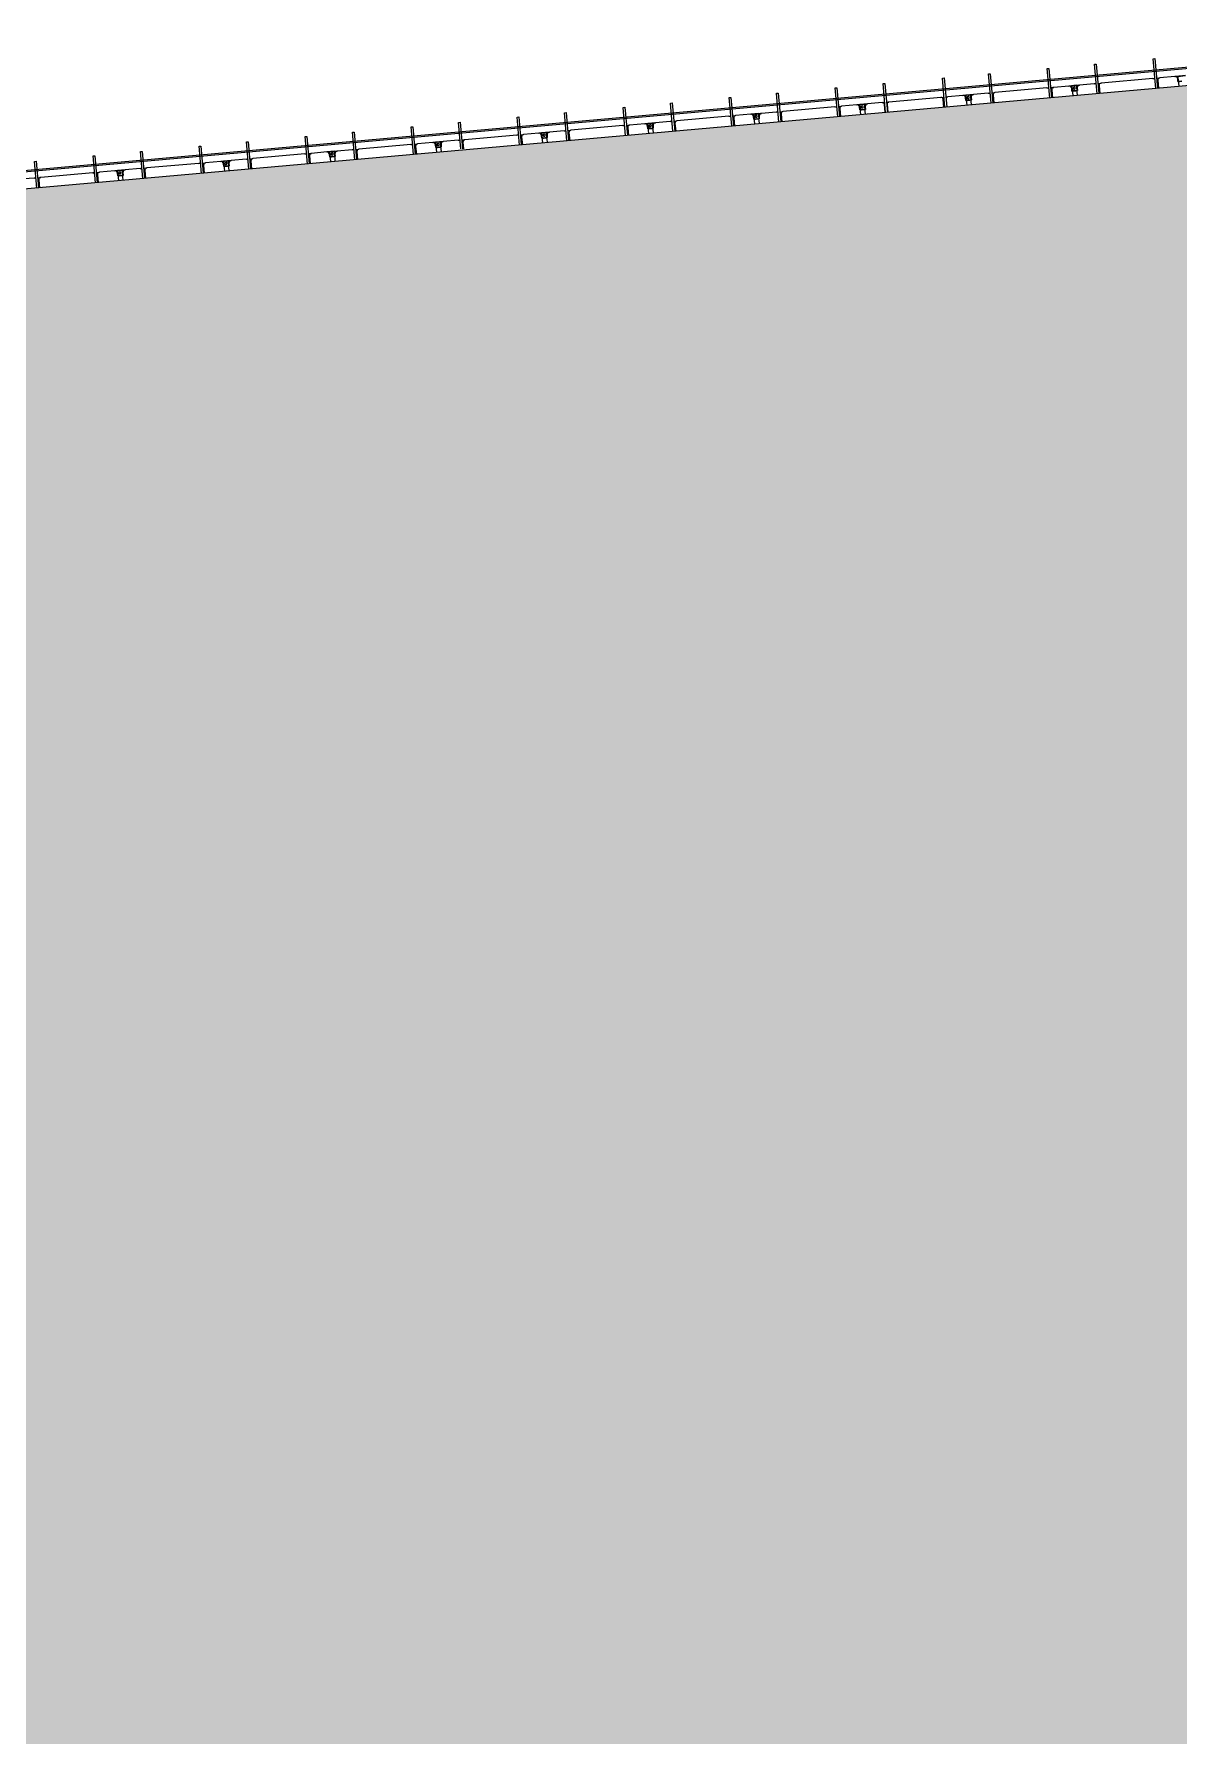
# Model space of a CAD drawing. Header units: millimetres. Extents: x -861324 to 439029, y -308065 to 694685.
# Drawn here: x -56563 to -29565, y 130036 to 170166 of the extents above; entities that cross this region are included whole.
import ezdxf

# ---------------------------------------------------------------- set-up
doc = ezdxf.new("R2010")
doc.units = ezdxf.units.MM
for name, color, linetype, lineweight in [('A-DETL-GENF', 92, 'Continuous', 9), ('A-DETL-THIN', 151, 'Continuous', 9), ('A-GENM', 13, 'Continuous', 9), ('S-BEAM', 12, 'Continuous', 9)]:
    doc.layers.add(name, color=color, linetype=linetype, lineweight=lineweight)

# ---------------------------------------------------------------- blocks, each defined once
blk = doc.blocks.new('Dai phao do pin - DẢI PHAO ĐỠ PIN-15820-BỐ TRÍ BÈ PIN HỒ BẢN MÒNG')
at = {"layer": 'A-GENM', "color": 7}
for p, q in [((34360, 242), (34010, 242)), ((34360, 242), (34405, 242)), ((34445, 242), (34520, 242)), ((34470, 192), (34470, 0)), ((35750, 242), (34520, 242)), ((35750, 242), (35795, 242)), ((35835, 242), (35910, 242)), ((35860, 192), (35860, 0)), ((36270, 242), (35910, 242)), ((36330, 118), (36330, 182)), ((36422, 118), (36330, 118)), ((36338, 88), (36338, 0)), ((36460, 118), (36368, 118)), ((36452, 0), (36452, 88)), ((36460, 182), (36460, 118)), ((36870, 242), (36520, 242)), ((36870, 242), (36915, 242)), ((36955, 242), (37030, 242)), ((36980, 192), (36980, 0)), ((38260, 242), (37030, 242)), ((38260, 242), (38305, 242)), ((38345, 242), (38420, 242)), ((38370, 192), (38370, 0)), ((38780, 242), (38420, 242)), ((38840, 118), (38840, 182)), ((38932, 118), (38840, 118)), ((38848, 88), (38848, 0)), ((38970, 118), (38878, 118)), ((38962, 0), (38962, 88)), ((38970, 182), (38970, 118)), ((39380, 242), (39030, 242)), ((39380, 242), (39425, 242)), ((39465, 242), (39540, 242)), ((39490, 192), (39490, 0)), ((40770, 242), (39540, 242)), ((40770, 242), (40815, 242)), ((40855, 242), (40930, 242)), ((40880, 192), (40880, 0)), ((41290, 242), (40930, 242)), ((41350, 118), (41350, 182)), ((41442, 118), (41350, 118)), ((41358, 88), (41358, 0)), ((41480, 118), (41388, 118)), ((41472, 0), (41472, 88)), ((41480, 182), (41480, 118)), ((41890, 242), (41540, 242)), ((41890, 242), (41935, 242)), ((41975, 242), (42050, 242)), ((42000, 192), (42000, 0)), ((43280, 242), (42050, 242)), ((43280, 242), (43325, 242)), ((43365, 242), (43440, 242)), ((43390, 192), (43390, 0)), ((43800, 242), (43440, 242)), ((43860, 118), (43860, 182)), ((43952, 118), (43860, 118)), ((43868, 88), (43868, 0)), ((43990, 118), (43898, 118)), ((43982, 0), (43982, 88)), ((43990, 182), (43990, 118)), ((44400, 242), (44050, 242)), ((44400, 242), (44445, 242)), ((44485, 242), (44560, 242)), ((44510, 192), (44510, 27)), ((45790, 242), (44560, 242)), ((45790, 242), (45835, 242)), ((45875, 242), (45950, 242)), ((45900, 192), (45900, 0)), ((46310, 242), (45950, 242)), ((46370, 118), (46370, 182)), ((46462, 118), (46370, 118)), ((46378, 88), (46378, 0)), ((46500, 118), (46408, 118)), ((46492, 0), (46492, 88)), ((46500, 182), (46500, 118)), ((46910, 242), (46560, 242)), ((46910, 242), (46955, 242)), ((46995, 242), (47070, 242)), ((47020, 192), (47020, 0)), ((48300, 242), (47070, 242)), ((48300, 242), (48345, 242)), ((48385, 242), (48460, 242)), ((48410, 192), (48410, 0)), ((48820, 242), (48460, 242)), ((48880, 118), (48880, 182)), ((48972, 118), (48880, 118)), ((48888, 88), (48888, 0)), ((49010, 118), (48918, 118)), ((49002, 0), (49002, 88)), ((49010, 182), (49010, 118)), ((49420, 242), (49070, 242)), ((49420, 242), (49465, 242)), ((49505, 242), (49580, 242)), ((49530, 192), (49530, 0)), ((50810, 242), (49580, 242)), ((50810, 242), (50855, 242)), ((50895, 242), (50970, 242)), ((50920, 192), (50920, 0)), ((51330, 242), (50970, 242)), ((51390, 118), (51390, 182)), ((51482, 118), (51390, 118)), ((51398, 88), (51398, 0)), ((51520, 118), (51428, 118)), ((51512, 0), (51512, 88)), ((51520, 182), (51520, 118)), ((51930, 242), (51580, 242)), ((51930, 242), (51975, 242)), ((52015, 242), (52090, 242)), ((52040, 192), (52040, 0)), ((53320, 242), (52090, 242)), ((53320, 242), (53365, 242)), ((53405, 242), (53480, 242)), ((53430, 192), (53430, 0)), ((53840, 242), (53480, 242)), ((53900, 118), (53900, 182)), ((53992, 118), (53900, 118)), ((53908, 88), (53908, 0)), ((54030, 118), (53938, 118)), ((54022, 0), (54022, 88)), ((54030, 182), (54030, 118)), ((54440, 242), (54090, 242)), ((54440, 242), (54499, 242)), ((54490, 0), (54490, 192)), ((54539, 242), (54600, 242)), ((54550, 192), (54550, 0)), ((55830, 242), (54600, 242)), ((55830, 242), (55904, 242)), ((55880, 0), (55880, 192)), ((55944, 242), (55990, 242)), ((56350, 242), (55990, 242)), ((56410, 118), (56410, 182)), ((56502, 118), (56410, 118)), ((56418, 88), (56418, 0)), ((56540, 118), (56448, 118)), ((56532, 0), (56532, 88)), ((56540, 182), (56540, 118)), ((56950, 242), (56600, 242)), ((56950, 242), (56995, 242)), ((57035, 242), (57110, 242)), ((57060, 192), (57060, 0)), ((58340, 242), (57110, 242)), ((58340, 242), (58385, 242)), ((58425, 242), (58500, 242)), ((58450, 192), (58450, 0)), ((58860, 242), (58500, 242)), ((58920, 118), (58920, 182)), ((59012, 118), (58920, 118)), ((58928, 88), (58928, 0)), ((59050, 118), (58958, 118)), ((59042, 0), (59042, 88)), ((59050, 182), (59050, 118)), ((59460, 242), (59110, 242)), ((59460, 242), (59505, 242)), ((59545, 242), (59620, 242)), ((59570, 192), (59570, 0)), ((60850, 242), (59620, 242)), ((60850, 242), (60895, 242)), ((60935, 242), (61010, 242)), ((60960, 192), (60960, 0)), ((61370, 242), (61010, 242)), ((61430, 118), (61430, 182)), ((61522, 118), (61430, 118)), ((61438, 88), (61438, 0))]:
    blk.add_line(p, q, dxfattribs=at)
at = {"layer": 'A-GENM', "color": 9}
for p, q in [((34360, 242), (34405, 242)), ((34445, 242), (34520, 242)), ((35750, 242), (35795, 242)), ((35835, 242), (35910, 242)), ((36270, 242), (36452, 242)), ((36452, 242), (36270, 242)), ((36330, 182), (36330, 118)), ((36330, 118), (36330, 182)), ((36330, 182), (36330, 118)), ((36330, 118), (36422, 118)), ((36422, 118), (36330, 118)), ((36330, 118), (36422, 118)), ((36338, 242), (36520, 242)), ((36338, 116), (36338, 242)), ((36338, 242), (36338, 116)), ((36520, 242), (36338, 242)), ((36368, 118), (36460, 118)), ((36460, 118), (36368, 118)), ((36368, 118), (36460, 118)), ((36452, 242), (36452, 116)), ((36452, 116), (36452, 242)), ((36460, 118), (36460, 182)), ((36460, 182), (36460, 118)), ((36460, 118), (36460, 182)), ((36870, 242), (36915, 242)), ((36955, 242), (37030, 242)), ((38260, 242), (38305, 242)), ((38345, 242), (38420, 242)), ((38780, 242), (38962, 242)), ((38962, 242), (38780, 242)), ((38840, 182), (38840, 118)), ((38840, 118), (38840, 182)), ((38840, 182), (38840, 118)), ((38840, 118), (38932, 118)), ((38932, 118), (38840, 118)), ((38840, 118), (38932, 118)), ((38848, 242), (39030, 242)), ((38848, 116), (38848, 242)), ((38848, 242), (38848, 116)), ((39030, 242), (38848, 242)), ((38878, 118), (38970, 118)), ((38970, 118), (38878, 118)), ((38878, 118), (38970, 118)), ((38962, 242), (38962, 116)), ((38962, 116), (38962, 242)), ((38970, 118), (38970, 182)), ((38970, 182), (38970, 118)), ((38970, 118), (38970, 182)), ((39380, 242), (39425, 242)), ((39465, 242), (39540, 242)), ((40770, 242), (40815, 242)), ((40855, 242), (40930, 242)), ((41290, 242), (41472, 242)), ((41472, 242), (41290, 242)), ((41350, 182), (41350, 118)), ((41350, 118), (41350, 182)), ((41350, 182), (41350, 118)), ((41350, 118), (41442, 118)), ((41442, 118), (41350, 118)), ((41350, 118), (41442, 118)), ((41358, 242), (41540, 242)), ((41358, 116), (41358, 242)), ((41358, 242), (41358, 116)), ((41540, 242), (41358, 242)), ((41388, 118), (41480, 118)), ((41480, 118), (41388, 118)), ((41388, 118), (41480, 118)), ((41472, 242), (41472, 116)), ((41472, 116), (41472, 242)), ((41480, 118), (41480, 182)), ((41480, 182), (41480, 118)), ((41480, 118), (41480, 182)), ((41890, 242), (41935, 242)), ((41975, 242), (42050, 242)), ((43280, 242), (43325, 242)), ((43365, 242), (43440, 242)), ((43800, 242), (43982, 242)), ((43982, 242), (43800, 242)), ((43860, 182), (43860, 118)), ((43860, 118), (43860, 182)), ((43860, 182), (43860, 118)), ((43860, 118), (43952, 118)), ((43952, 118), (43860, 118)), ((43860, 118), (43952, 118)), ((43868, 242), (44050, 242)), ((43868, 116), (43868, 242)), ((43868, 242), (43868, 116)), ((44050, 242), (43868, 242)), ((43898, 118), (43990, 118)), ((43990, 118), (43898, 118)), ((43898, 118), (43990, 118)), ((43982, 242), (43982, 116)), ((43982, 116), (43982, 242)), ((43990, 118), (43990, 182)), ((43990, 182), (43990, 118)), ((43990, 118), (43990, 182)), ((44400, 242), (44445, 242)), ((44485, 242), (44560, 242)), ((45790, 242), (45835, 242)), ((45875, 242), (45950, 242)), ((46310, 242), (46492, 242)), ((46492, 242), (46310, 242)), ((46370, 182), (46370, 118)), ((46370, 118), (46370, 182)), ((46370, 182), (46370, 118)), ((46370, 118), (46462, 118)), ((46462, 118), (46370, 118)), ((46370, 118), (46462, 118)), ((46378, 242), (46560, 242)), ((46378, 116), (46378, 242)), ((46378, 242), (46378, 116)), ((46560, 242), (46378, 242)), ((46408, 118), (46500, 118)), ((46500, 118), (46408, 118)), ((46408, 118), (46500, 118)), ((46492, 242), (46492, 116)), ((46492, 116), (46492, 242)), ((46500, 118), (46500, 182)), ((46500, 182), (46500, 118)), ((46500, 118), (46500, 182)), ((46910, 242), (46955, 242)), ((46995, 242), (47070, 242)), ((48300, 242), (48345, 242)), ((48385, 242), (48460, 242)), ((48820, 242), (49002, 242)), ((49002, 242), (48820, 242)), ((48880, 182), (48880, 118)), ((48880, 118), (48880, 182)), ((48880, 182), (48880, 118)), ((48880, 118), (48972, 118)), ((48972, 118), (48880, 118)), ((48880, 118), (48972, 118)), ((48888, 242), (49070, 242)), ((48888, 116), (48888, 242)), ((48888, 242), (48888, 116)), ((49070, 242), (48888, 242)), ((48918, 118), (49010, 118)), ((49010, 118), (48918, 118)), ((48918, 118), (49010, 118)), ((49002, 242), (49002, 116)), ((49002, 116), (49002, 242)), ((49010, 118), (49010, 182)), ((49010, 182), (49010, 118)), ((49010, 118), (49010, 182)), ((49420, 242), (49465, 242)), ((49505, 242), (49580, 242)), ((50810, 242), (50855, 242)), ((50895, 242), (50970, 242)), ((51330, 242), (51512, 242)), ((51512, 242), (51330, 242)), ((51390, 182), (51390, 118)), ((51390, 118), (51390, 182)), ((51390, 182), (51390, 118)), ((51390, 118), (51482, 118)), ((51482, 118), (51390, 118)), ((51390, 118), (51482, 118)), ((51398, 242), (51580, 242)), ((51398, 116), (51398, 242)), ((51398, 242), (51398, 116)), ((51580, 242), (51398, 242)), ((51428, 118), (51520, 118)), ((51520, 118), (51428, 118)), ((51428, 118), (51520, 118)), ((51512, 242), (51512, 116)), ((51512, 116), (51512, 242)), ((51520, 118), (51520, 182)), ((51520, 182), (51520, 118)), ((51520, 118), (51520, 182)), ((51930, 242), (51975, 242)), ((52015, 242), (52090, 242)), ((53320, 242), (53365, 242)), ((53405, 242), (53480, 242)), ((53840, 242), (54022, 242)), ((54022, 242), (53840, 242)), ((53900, 182), (53900, 118)), ((53900, 118), (53900, 182)), ((53900, 182), (53900, 118)), ((53900, 118), (53992, 118)), ((53992, 118), (53900, 118)), ((53900, 118), (53992, 118)), ((53908, 242), (54090, 242)), ((53908, 116), (53908, 242)), ((53908, 242), (53908, 116)), ((54090, 242), (53908, 242)), ((53938, 118), (54030, 118)), ((54030, 118), (53938, 118)), ((53938, 118), (54030, 118)), ((54022, 242), (54022, 116)), ((54022, 116), (54022, 242)), ((54030, 118), (54030, 182)), ((54030, 182), (54030, 118)), ((54030, 118), (54030, 182)), ((54440, 242), (54499, 242)), ((54539, 242), (54600, 242)), ((55830, 242), (55904, 242)), ((55944, 242), (55990, 242)), ((56350, 242), (56532, 242)), ((56532, 242), (56350, 242)), ((56410, 182), (56410, 118)), ((56410, 118), (56410, 182)), ((56410, 182), (56410, 118)), ((56410, 118), (56502, 118)), ((56502, 118), (56410, 118)), ((56410, 118), (56502, 118)), ((56418, 242), (56600, 242)), ((56418, 116), (56418, 242)), ((56418, 242), (56418, 116)), ((56600, 242), (56418, 242)), ((56448, 118), (56540, 118)), ((56540, 118), (56448, 118)), ((56448, 118), (56540, 118)), ((56532, 242), (56532, 116)), ((56532, 116), (56532, 242)), ((56540, 118), (56540, 182)), ((56540, 182), (56540, 118)), ((56540, 118), (56540, 182)), ((56950, 242), (56995, 242)), ((57035, 242), (57110, 242)), ((58340, 242), (58385, 242)), ((58425, 242), (58500, 242)), ((58860, 242), (59042, 242)), ((59042, 242), (58860, 242)), ((58920, 182), (58920, 118)), ((58920, 118), (58920, 182)), ((58920, 182), (58920, 118)), ((58920, 118), (59012, 118)), ((59012, 118), (58920, 118)), ((58920, 118), (59012, 118)), ((58928, 242), (59110, 242)), ((58928, 116), (58928, 242)), ((58928, 242), (58928, 116)), ((59110, 242), (58928, 242)), ((58958, 118), (59050, 118)), ((59050, 118), (58958, 118)), ((58958, 118), (59050, 118)), ((59042, 242), (59042, 116)), ((59042, 116), (59042, 242)), ((59050, 118), (59050, 182)), ((59050, 182), (59050, 118)), ((59050, 118), (59050, 182)), ((59460, 242), (59505, 242)), ((59545, 242), (59620, 242)), ((60850, 242), (60895, 242)), ((60935, 242), (61010, 242)), ((61370, 242), (61552, 242)), ((61552, 242), (61370, 242)), ((61430, 182), (61430, 118)), ((61430, 118), (61430, 182)), ((61430, 182), (61430, 118)), ((61430, 118), (61522, 118)), ((61522, 118), (61430, 118)), ((61430, 118), (61522, 118)), ((61438, 242), (61620, 242)), ((61438, 116), (61438, 242)), ((61438, 242), (61438, 116)), ((61620, 242), (61438, 242))]:
    blk.add_line(p, q, dxfattribs=at)
at = {"layer": 'A-GENM', "color": 7}
for centre, radius, start, end in [((34360, 192), 50, 30, 90), ((34520, 192), 50, 90, 180), ((35750, 192), 50, 30, 90), ((35910, 192), 50, 90, 180), ((36270, 182), 60, 360, 90), ((36368, 88), 30, 90, 180), ((36422, 88), 30, 360, 90), ((36520, 182), 60, 90, 180), ((36870, 192), 50, 30, 90), ((37030, 192), 50, 90, 180), ((38260, 192), 50, 30, 90), ((38420, 192), 50, 90, 180), ((38780, 182), 60, 360, 90), ((38878, 88), 30, 90, 180), ((38932, 88), 30, 360, 90), ((39030, 182), 60, 90, 180), ((39380, 192), 50, 30, 90), ((39540, 192), 50, 90, 180), ((40770, 192), 50, 30, 90), ((40930, 192), 50, 90, 180), ((41290, 182), 60, 360, 90), ((41388, 88), 30, 90, 180), ((41442, 88), 30, 360, 90), ((41540, 182), 60, 90, 180), ((41890, 192), 50, 30, 90), ((42050, 192), 50, 90, 180), ((43280, 192), 50, 30, 90), ((43440, 192), 50, 90, 180), ((43800, 182), 60, 360, 90), ((43898, 88), 30, 90, 180), ((43952, 88), 30, 360, 90), ((44050, 182), 60, 90, 180), ((44400, 192), 50, 30, 90), ((44560, 192), 50, 90, 180), ((45790, 192), 50, 30, 90), ((45950, 192), 50, 90, 180), ((46310, 182), 60, 360, 90), ((46408, 88), 30, 90, 180), ((46462, 88), 30, 360, 90), ((46560, 182), 60, 90, 180), ((46910, 192), 50, 30, 90), ((47070, 192), 50, 90, 180), ((48300, 192), 50, 30, 90), ((48460, 192), 50, 90, 180), ((48820, 182), 60, 360, 90), ((48918, 88), 30, 90, 180), ((48972, 88), 30, 360, 90), ((49070, 182), 60, 90, 180), ((49420, 192), 50, 30, 90), ((49580, 192), 50, 90, 180), ((50810, 192), 50, 30, 90), ((50970, 192), 50, 90, 180), ((51330, 182), 60, 360, 90), ((51428, 88), 30, 90, 180), ((51482, 88), 30, 360, 90), ((51580, 182), 60, 90, 180), ((51930, 192), 50, 30, 90), ((52090, 192), 50, 90, 180), ((53320, 192), 50, 30, 90), ((53480, 192), 50, 90, 180), ((53840, 182), 60, 360, 90), ((53938, 88), 30, 90, 180), ((53992, 88), 30, 360, 90), ((54090, 182), 60, 90, 180), ((54440, 192), 50, 360, 90), ((54600, 192), 50, 90, 180), ((55830, 192), 50, 360, 90), ((55990, 192), 50, 90, 150), ((56350, 182), 60, 360, 90), ((56448, 88), 30, 90, 180), ((56502, 88), 30, 360, 90), ((56600, 182), 60, 90, 180), ((56950, 192), 50, 30, 90), ((57110, 192), 50, 90, 180), ((58340, 192), 50, 30, 90), ((58500, 192), 50, 90, 180), ((58860, 182), 60, 360, 90), ((58958, 88), 30, 90, 180), ((59012, 88), 30, 360, 90), ((59110, 182), 60, 90, 180), ((59460, 192), 50, 30, 90), ((59620, 192), 50, 90, 180), ((60850, 192), 50, 30, 90), ((61010, 192), 50, 90, 180), ((61370, 182), 60, 360, 90), ((61468, 88), 30, 90, 180)]:
    blk.add_arc(centre, radius, start, end, dxfattribs=at)
at = {"layer": 'A-GENM', "color": 9}
for centre, radius, start, end in [((36270, 182), 60, 0, 75), ((36270, 182), 60, 360, 75), ((36270, 182), 60, 0, 75), ((36368, 88), 30, 90, 105), ((36368, 88), 30, 90, 105), ((36368, 88), 30, 90, 105), ((36389, 183), 25, 0, 180), ((36389, 183), 25, 360, 180), ((36389, 183), 25, 180, 0), ((36389, 183), 25, 180, 360), ((36391, 183), 25, 0, 180), ((36391, 183), 25, 0, 180), ((36391, 183), 25, 180, 0), ((36391, 183), 25, 180, 360), ((36520, 182), 60, 105, 180), ((36520, 182), 60, 105, 180), ((36520, 182), 60, 105, 180), ((38780, 182), 60, 0, 75), ((38780, 182), 60, 360, 75), ((38780, 182), 60, 0, 75), ((38878, 88), 30, 90, 105), ((38878, 88), 30, 90, 105), ((38878, 88), 30, 90, 105), ((38899, 183), 25, 0, 180), ((38899, 183), 25, 360, 180), ((38899, 183), 25, 180, 0), ((38899, 183), 25, 180, 360), ((38901, 183), 25, 0, 180), ((38901, 183), 25, 0, 180), ((38901, 183), 25, 180, 0), ((38901, 183), 25, 180, 360), ((39030, 182), 60, 105, 180), ((39030, 182), 60, 105, 180), ((39030, 182), 60, 105, 180), ((41290, 182), 60, 0, 75), ((41290, 182), 60, 360, 75), ((41290, 182), 60, 0, 75), ((41388, 88), 30, 90, 105), ((41388, 88), 30, 90, 105), ((41388, 88), 30, 90, 105), ((41409, 183), 25, 0, 180), ((41409, 183), 25, 360, 180), ((41409, 183), 25, 180, 360), ((41409, 183), 25, 180, 360), ((41411, 183), 25, 0, 180), ((41411, 183), 25, 0, 180), ((41411, 183), 25, 180, 0), ((41411, 183), 25, 180, 360), ((41540, 182), 60, 105, 180), ((41540, 182), 60, 105, 180), ((41540, 182), 60, 105, 180), ((43800, 182), 60, 0, 75), ((43800, 182), 60, 360, 75), ((43800, 182), 60, 0, 75), ((43898, 88), 30, 90, 105), ((43898, 88), 30, 90, 105), ((43898, 88), 30, 90, 105), ((43919, 183), 25, 0, 180), ((43919, 183), 25, 360, 180), ((43919, 183), 25, 180, 360), ((43919, 183), 25, 180, 360), ((43921, 183), 25, 360, 180), ((43921, 183), 25, 0, 180), ((43921, 183), 25, 180, 0), ((43921, 183), 25, 180, 360), ((44050, 182), 60, 105, 180), ((44050, 182), 60, 105, 180), ((44050, 182), 60, 105, 180), ((46310, 182), 60, 0, 75), ((46310, 182), 60, 360, 75), ((46310, 182), 60, 0, 75), ((46408, 88), 30, 90, 105), ((46408, 88), 30, 90, 105), ((46408, 88), 30, 90, 105), ((46429, 183), 25, 0, 180), ((46429, 183), 25, 360, 180), ((46429, 183), 25, 180, 360), ((46429, 183), 25, 180, 360), ((46431, 183), 25, 360, 180), ((46431, 183), 25, 0, 180), ((46431, 183), 25, 180, 0), ((46431, 183), 25, 180, 360), ((46560, 182), 60, 105, 180), ((46560, 182), 60, 105, 180), ((46560, 182), 60, 105, 180), ((48820, 182), 60, 0, 75), ((48820, 182), 60, 360, 75), ((48820, 182), 60, 0, 75), ((48918, 88), 30, 90, 105), ((48918, 88), 30, 90, 105), ((48918, 88), 30, 90, 105), ((48939, 183), 25, 0, 180), ((48939, 183), 25, 360, 180), ((48939, 183), 25, 180, 0), ((48939, 183), 25, 180, 360), ((48941, 183), 25, 360, 180), ((48941, 183), 25, 0, 180), ((48941, 183), 25, 180, 0), ((48941, 183), 25, 180, 360), ((49070, 182), 60, 105, 180), ((49070, 182), 60, 105, 180), ((49070, 182), 60, 105, 180), ((51330, 182), 60, 0, 75), ((51330, 182), 60, 360, 75), ((51330, 182), 60, 0, 75), ((51428, 88), 30, 90, 105), ((51428, 88), 30, 90, 105), ((51428, 88), 30, 90, 105), ((51449, 183), 25, 0, 180), ((51449, 183), 25, 360, 180), ((51449, 183), 25, 180, 0), ((51449, 183), 25, 180, 360), ((51451, 183), 25, 360, 180), ((51451, 183), 25, 0, 180), ((51451, 183), 25, 180, 0), ((51451, 183), 25, 180, 360), ((51580, 182), 60, 105, 180), ((51580, 182), 60, 105, 180), ((51580, 182), 60, 105, 180), ((53840, 182), 60, 0, 75), ((53840, 182), 60, 360, 75), ((53840, 182), 60, 0, 75), ((53938, 88), 30, 90, 105), ((53938, 88), 30, 90, 105), ((53938, 88), 30, 90, 105), ((53959, 183), 25, 0, 180), ((53959, 183), 25, 360, 180), ((53959, 183), 25, 180, 0), ((53959, 183), 25, 180, 360), ((53961, 183), 25, 0, 180), ((53961, 183), 25, 0, 180), ((53961, 183), 25, 180, 0), ((53961, 183), 25, 180, 360), ((54090, 182), 60, 105, 180), ((54090, 182), 60, 105, 180), ((54090, 182), 60, 105, 180), ((56350, 182), 60, 0, 75), ((56350, 182), 60, 360, 75), ((56350, 182), 60, 0, 75), ((56448, 88), 30, 90, 105), ((56448, 88), 30, 90, 105), ((56448, 88), 30, 90, 105), ((56469, 183), 25, 0, 180), ((56469, 183), 25, 360, 180), ((56469, 183), 25, 180, 0), ((56469, 183), 25, 180, 360), ((56471, 183), 25, 0, 180), ((56471, 183), 25, 0, 180), ((56471, 183), 25, 180, 0), ((56471, 183), 25, 180, 360), ((56600, 182), 60, 105, 180), ((56600, 182), 60, 105, 180), ((56600, 182), 60, 105, 180), ((58860, 182), 60, 0, 75), ((58860, 182), 60, 360, 75), ((58860, 182), 60, 0, 75), ((58958, 88), 30, 90, 105), ((58958, 88), 30, 90, 105), ((58958, 88), 30, 90, 105), ((58979, 183), 25, 0, 180), ((58979, 183), 25, 360, 180), ((58979, 183), 25, 180, 0), ((58979, 183), 25, 180, 360), ((58981, 183), 25, 0, 180), ((58981, 183), 25, 0, 180), ((58981, 183), 25, 180, 0), ((58981, 183), 25, 180, 360), ((59110, 182), 60, 105, 180), ((59110, 182), 60, 105, 180), ((59110, 182), 60, 105, 180), ((61370, 182), 60, 0, 75), ((61370, 182), 60, 360, 75), ((61370, 182), 60, 0, 75)]:
    blk.add_arc(centre, radius, start, end, dxfattribs=at)
blk = doc.blocks.new('Dầm C52 - Dầm C52-V98-BỐ TRÍ BÈ PIN HỒ BẢN MÒNG')
at = {"layer": 'S-BEAM', "color": 7}
for p, q in [((86991, 20), (87623, 20)), ((87623, 20), (87623, -20)), ((87623, -20), (86991, -20))]:
    blk.add_line(p, q, dxfattribs=at)
blk = doc.blocks.new('Dầm C52 - Dầm C52-V99-BỐ TRÍ BÈ PIN HỒ BẢN MÒNG')
at = {"layer": 'S-BEAM', "color": 7}
for p, q in [((86987, 20), (87623, 20)), ((87623, 20), (87623, -20)), ((87623, -20), (86987, -20))]:
    blk.add_line(p, q, dxfattribs=at)
blk = doc.blocks.new('Dầm C52 - Dầm C52-21028-BỐ TRÍ BÈ PIN HỒ BẢN MÒNG')
at = {"layer": 'S-BEAM', "color": 7}
for p, q in [((62871, 20), (63511, 20)), ((63511, 20), (63511, -20)), ((63511, -20), (62871, -20))]:
    blk.add_line(p, q, dxfattribs=at)
blk = doc.blocks.new('Dầm C52 - Dầm C52-21029-BỐ TRÍ BÈ PIN HỒ BẢN MÒNG')
at = {"layer": 'S-BEAM', "color": 7}
for p, q in [((62869, 20), (63513, 20)), ((63513, 20), (63513, -20)), ((63513, -20), (62869, -20))]:
    blk.add_line(p, q, dxfattribs=at)
blk = doc.blocks.new('Dầm C52 - Dầm C52-21030-BỐ TRÍ BÈ PIN HỒ BẢN MÒNG')
at = {"layer": 'S-BEAM', "color": 7}
for p, q in [((62868, 20), (63514, 20)), ((63514, 20), (63514, -20)), ((63514, -20), (62868, -20))]:
    blk.add_line(p, q, dxfattribs=at)
blk = doc.blocks.new('Dầm C52 - Dầm C52-21031-BỐ TRÍ BÈ PIN HỒ BẢN MÒNG')
at = {"layer": 'S-BEAM', "color": 7}
for p, q in [((62866, 20), (63516, 20)), ((63516, 20), (63516, -20)), ((63516, -20), (62866, -20))]:
    blk.add_line(p, q, dxfattribs=at)
blk = doc.blocks.new('Dầm C52 - Dầm C52-21032-BỐ TRÍ BÈ PIN HỒ BẢN MÒNG')
at = {"layer": 'S-BEAM', "color": 7}
for p, q in [((62864, 20), (63518, 20)), ((63518, 20), (63518, -20)), ((63518, -20), (62864, -20))]:
    blk.add_line(p, q, dxfattribs=at)
blk = doc.blocks.new('Dầm C52 - Dầm C52-21033-BỐ TRÍ BÈ PIN HỒ BẢN MÒNG')
at = {"layer": 'S-BEAM', "color": 7}
for p, q in [((62863, 20), (63519, 20)), ((63519, 20), (63519, -20)), ((63519, -20), (62863, -20))]:
    blk.add_line(p, q, dxfattribs=at)
blk = doc.blocks.new('Dầm C52 - Dầm C52-21034-BỐ TRÍ BÈ PIN HỒ BẢN MÒNG')
at = {"layer": 'S-BEAM', "color": 7}
for p, q in [((62894, 20), (63521, 20)), ((63521, 20), (63521, -20)), ((63521, -20), (62891, -20))]:
    blk.add_line(p, q, dxfattribs=at)
blk = doc.blocks.new('Dầm C52 - Dầm C52-21035-BỐ TRÍ BÈ PIN HỒ BẢN MÒNG')
at = {"layer": 'S-BEAM', "color": 7}
for p, q in [((62859, 20), (63523, 20)), ((63523, 20), (63523, -20)), ((63523, -20), (62859, -20))]:
    blk.add_line(p, q, dxfattribs=at)
blk = doc.blocks.new('Dầm C52 - Dầm C52-21036-BỐ TRÍ BÈ PIN HỒ BẢN MÒNG')
at = {"layer": 'S-BEAM', "color": 7}
for p, q in [((62858, 20), (63524, 20)), ((63524, 20), (63524, -20)), ((63524, -20), (62858, -20))]:
    blk.add_line(p, q, dxfattribs=at)
blk = doc.blocks.new('Dầm C52 - Dầm C52-21037-BỐ TRÍ BÈ PIN HỒ BẢN MÒNG')
at = {"layer": 'S-BEAM', "color": 7}
for p, q in [((62856, 20), (63526, 20)), ((63526, 20), (63526, -20)), ((63526, -20), (62856, -20))]:
    blk.add_line(p, q, dxfattribs=at)
blk = doc.blocks.new('Dầm C52 - Dầm C52-21038-BỐ TRÍ BÈ PIN HỒ BẢN MÒNG')
at = {"layer": 'S-BEAM', "color": 7}
for p, q in [((62854, 20), (63528, 20)), ((63528, 20), (63528, -20)), ((63528, -20), (62854, -20))]:
    blk.add_line(p, q, dxfattribs=at)
blk = doc.blocks.new('Dầm C52 - Dầm C52-21039-BỐ TRÍ BÈ PIN HỒ BẢN MÒNG')
at = {"layer": 'S-BEAM', "color": 7}
for p, q in [((62852, 20), (63530, 20)), ((63530, 20), (63530, -20)), ((63530, -20), (62852, -20))]:
    blk.add_line(p, q, dxfattribs=at)
blk = doc.blocks.new('Dầm C52 - Dầm C52-21040-BỐ TRÍ BÈ PIN HỒ BẢN MÒNG')
at = {"layer": 'S-BEAM', "color": 7}
for p, q in [((62851, 20), (63531, 20)), ((63531, 20), (63531, -20)), ((63531, -20), (62851, -20))]:
    blk.add_line(p, q, dxfattribs=at)
blk = doc.blocks.new('Dầm C52 - Dầm C52-21041-BỐ TRÍ BÈ PIN HỒ BẢN MÒNG')
at = {"layer": 'S-BEAM', "color": 7}
for p, q in [((62849, 20), (63533, 20)), ((63533, 20), (63533, -20)), ((63533, -20), (62849, -20))]:
    blk.add_line(p, q, dxfattribs=at)
blk = doc.blocks.new('Dầm C52 - Dầm C52-21042-BỐ TRÍ BÈ PIN HỒ BẢN MÒNG')
at = {"layer": 'S-BEAM', "color": 7}
for p, q in [((62847, 20), (63535, 20)), ((63535, 20), (63535, -20)), ((63535, -20), (62847, -20))]:
    blk.add_line(p, q, dxfattribs=at)
blk = doc.blocks.new('Dầm C52 - Dầm C52-21043-BỐ TRÍ BÈ PIN HỒ BẢN MÒNG')
at = {"layer": 'S-BEAM', "color": 7}
for p, q in [((62845, 20), (63537, 20)), ((63537, 20), (63537, -20)), ((63537, -20), (62845, -20))]:
    blk.add_line(p, q, dxfattribs=at)
blk = doc.blocks.new('Dầm C52 - Dầm C52-21044-BỐ TRÍ BÈ PIN HỒ BẢN MÒNG')
at = {"layer": 'S-BEAM', "color": 7}
for p, q in [((62844, 20), (63538, 20)), ((63538, 20), (63538, -20)), ((63538, -20), (62844, -20))]:
    blk.add_line(p, q, dxfattribs=at)
blk = doc.blocks.new('Dầm C52 - Dầm C52-21045-BỐ TRÍ BÈ PIN HỒ BẢN MÒNG')
at = {"layer": 'S-BEAM', "color": 7}
for p, q in [((62842, 20), (63540, 20)), ((63540, 20), (63540, -20)), ((63540, -20), (62842, -20))]:
    blk.add_line(p, q, dxfattribs=at)
blk = doc.blocks.new('Dầm C52 - Dầm C52-21046-BỐ TRÍ BÈ PIN HỒ BẢN MÒNG')
at = {"layer": 'S-BEAM', "color": 7}
for p, q in [((62840, 20), (63542, 20)), ((63542, 20), (63542, -20)), ((63542, -20), (62840, -20))]:
    blk.add_line(p, q, dxfattribs=at)
blk = doc.blocks.new('Dầm C52 - Dầm C52-21047-BỐ TRÍ BÈ PIN HỒ BẢN MÒNG')
at = {"layer": 'S-BEAM', "color": 7}
for p, q in [((62838, 20), (63544, 20)), ((63544, 20), (63544, -20)), ((63544, -20), (62838, -20))]:
    blk.add_line(p, q, dxfattribs=at)
blk = doc.blocks.new('Dầm C52 - Hộp 40x60-V105-BỐ TRÍ BÈ PIN HỒ BẢN MÒNG')
at = {"layer": 'S-BEAM', "color": 7}
for p, q in [((-37160, 20), (37160, 20)), ((37160, -20), (-37160, -20))]:
    blk.add_line(p, q, dxfattribs=at)
blk = doc.blocks.new('HOBANMONG_BEPIN 4_rvt-1-BỐ TRÍ BÈ PIN HỒ BẢN MÒNG')
at = {"layer": 'A-GENM', "lineweight": 9, "rotation": 5.079345730330462}
blk.add_blockref('Dai phao do pin - DẢI PHAO ĐỠ PIN-15820-BỐ TRÍ BÈ PIN HỒ BẢN MÒNG', (-90767, 163488), dxfattribs=at)
at = {"layer": 'S-BEAM', "lineweight": 9}
for name, p, rotation in [('Dầm C52 - Hộp 40x60-V105-BỐ TRÍ BÈ PIN HỒ BẢN MÒNG', (-57622, 166856), 5.079345730330104), ('Dầm C52 - Dầm C52-21045-BỐ TRÍ BÈ PIN HỒ BẢN MÒNG', (-27028, 106064), 95.07934573032993), ('Dầm C52 - Dầm C52-21046-BỐ TRÍ BÈ PIN HỒ BẢN MÒNG', (-25912, 106165), 95.07934573032993), ('Dầm C52 - Dầm C52-21047-BỐ TRÍ BÈ PIN HỒ BẢN MÒNG', (-24528, 106290), 95.07934573032993), ('Dầm C52 - Dầm C52-21042-BỐ TRÍ BÈ PIN HỒ BẢN MÒNG', (-30897, 105715), 95.07934573032993), ('Dầm C52 - Dầm C52-21043-BỐ TRÍ BÈ PIN HỒ BẢN MÒNG', (-29498, 105841), 95.07934573032993), ('Dầm C52 - Dầm C52-21044-BỐ TRÍ BÈ PIN HỒ BẢN MÒNG', (-28412, 105939), 95.07934573032993), ('Dầm C52 - Dầm C52-21039-BỐ TRÍ BÈ PIN HỒ BẢN MÒNG', (-34527, 105387), 95.07934573032993), ('Dầm C52 - Dầm C52-21040-BỐ TRÍ BÈ PIN HỒ BẢN MÒNG', (-33412, 105488), 95.07934573032993), ('Dầm C52 - Dầm C52-21041-BỐ TRÍ BÈ PIN HỒ BẢN MÒNG', (-32027, 105613), 95.07934573032993), ('Dầm C52 - Dầm C52-21035-BỐ TRÍ BÈ PIN HỒ BẢN MÒNG', (-39527, 104936), 95.07934573032993), ('Dầm C52 - Dầm C52-21036-BỐ TRÍ BÈ PIN HỒ BẢN MÒNG', (-38411, 105036), 95.07934573032993), ('Dầm C52 - Dầm C52-21037-BỐ TRÍ BÈ PIN HỒ BẢN MÒNG', (-37027, 105161), 95.07934573032993), ('Dầm C52 - Dầm C52-21038-BỐ TRÍ BÈ PIN HỒ BẢN MÒNG', (-35911, 105262), 95.07934573032993), ('Dầm C52 - Dầm C52-21031-BỐ TRÍ BÈ PIN HỒ BẢN MÒNG', (-44526, 104484), 95.07934573032993), ('Dầm C52 - Dầm C52-21032-BỐ TRÍ BÈ PIN HỒ BẢN MÒNG', (-43411, 104585), 95.07934573032993), ('Dầm C52 - Dầm C52-21033-BỐ TRÍ BÈ PIN HỒ BẢN MÒNG', (-42027, 104710), 95.07934573032993), ('Dầm C52 - Dầm C52-21034-BỐ TRÍ BÈ PIN HỒ BẢN MÒNG', (-40911, 104811), 95.07934573032993), ('Dầm C52 - Dầm C52-21028-BỐ TRÍ BÈ PIN HỒ BẢN MÒNG', (-48411, 104134), 95.07934573032993), ('Dầm C52 - Dầm C52-21029-BỐ TRÍ BÈ PIN HỒ BẢN MÒNG', (-47026, 104259), 95.07934573032993), ('Dầm C52 - Dầm C52-21030-BỐ TRÍ BÈ PIN HỒ BẢN MÒNG', (-45911, 104359), 95.07934573032993), ('Dầm C52 - Dầm C52-V98-BỐ TRÍ BÈ PIN HỒ BẢN MÒNG', (-48775, 79887), 95.07934573032993), ('Dầm C52 - Dầm C52-V99-BỐ TRÍ BÈ PIN HỒ BẢN MÒNG', (-47391, 80014), 95.07934573032993)]:
    blk.add_blockref(name, p, dxfattribs=dict(at, rotation=rotation))

msp = doc.modelspace()

# ---------------------------------------------------------------- hatches: boundary and pattern name
at = {"layer": 'A-DETL-GENF'}
msp.add_hatch(color=8, dxfattribs=at).paths.add_polyline_path([(-77890, -10053), (-40370, -6718), (-44620, 41093), (-10168, 44155), (-21324, 169661), (-93296, 163263), (-77965, -9210)])

# ---------------------------------------------------------------- linework, layer by layer
at = {"layer": 'A-DETL-THIN'}
msp.add_line((-21324, 169661), (-93296, 163263), dxfattribs=at)

# ---------------------------------------------------------------- block references
at = {"lineweight": 5}
msp.add_blockref('HOBANMONG_BEPIN 4_rvt-1-BỐ TRÍ BÈ PIN HỒ BẢN MÒNG', (0, 0), dxfattribs=at)

doc.saveas('drawing.dxf')
